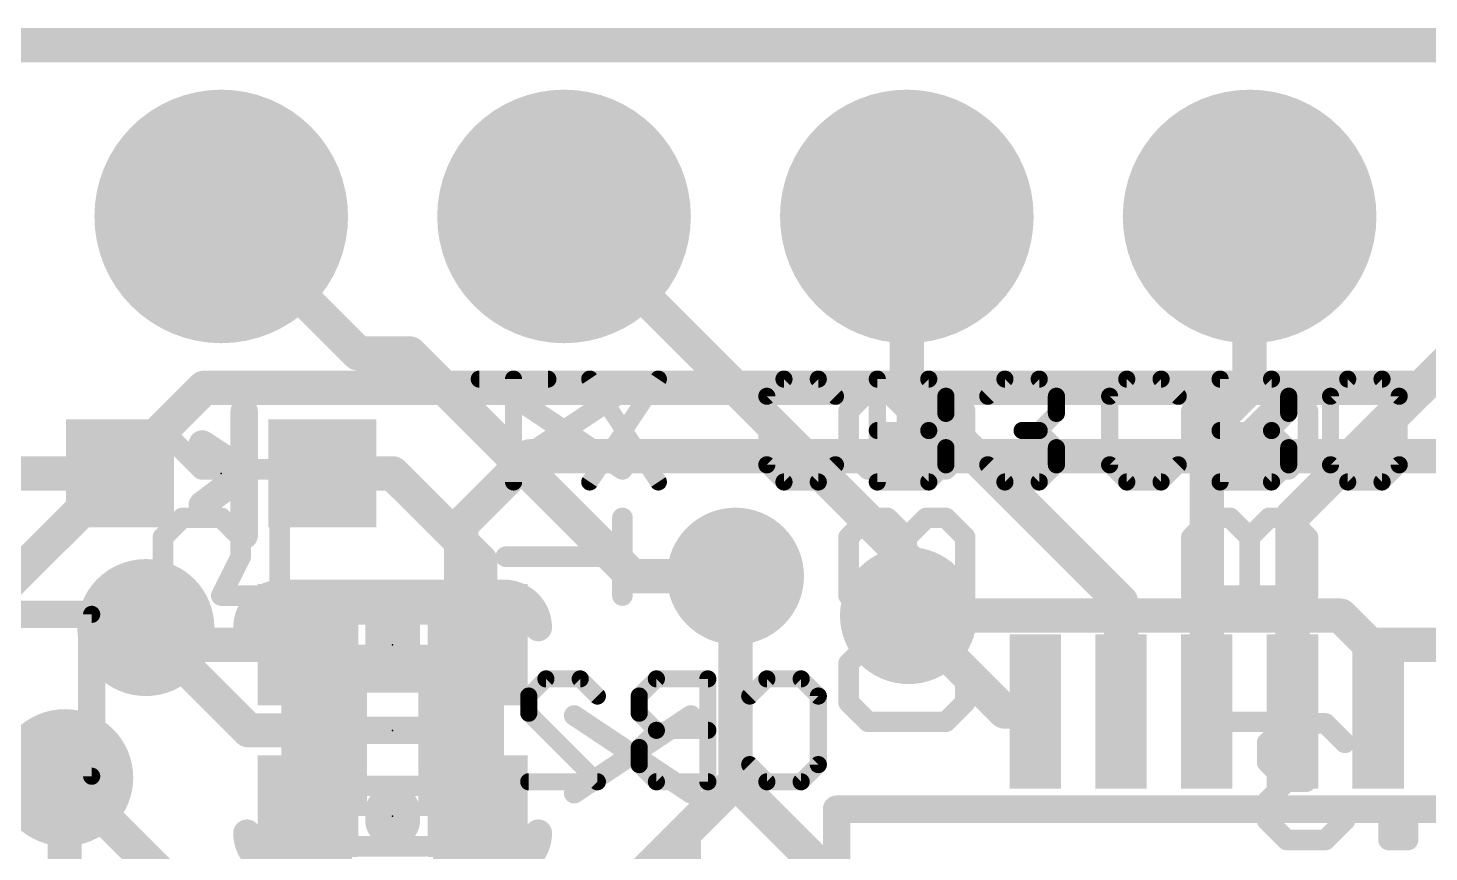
# Model space of a CAD drawing. Extents: x -1.6 to 24.3, y -3.8 to 15.4.
# Drawn here: x 3.65 to 14.03, y 9.26 to 15.37 of the extents above; entities that cross this region are included whole.
import ezdxf

# ---------------------------------------------------------------- set-up
doc = ezdxf.new("R2010")
doc.units = 0
for name, color, linetype in [('1', 12, 'CONTINUOUS'), ('16', 132, 'CONTINUOUS'), ('17', 110, 'CONTINUOUS'), ('18', 110, 'CONTINUOUS'), ('20', 53, 'CONTINUOUS'), ('21', 53, 'CONTINUOUS'), ('22', 53, 'CONTINUOUS'), ('23', 53, 'CONTINUOUS'), ('24', 53, 'CONTINUOUS'), ('51', 53, 'CONTINUOUS')]:
    doc.layers.add(name, color=color, linetype=linetype)

# ---------------------------------------------------------------- blocks, each defined once
blk = doc.blocks.new('RECT')
blk.add_solid([(-0.5, -0.5), (0.5, -0.5), (-0.5, 0.5), (0.5, 0.5)])
blk = doc.blocks.new('ROUNDP')
at = {"const_width": 0.5}
blk.add_lwpolyline([(0, -0.25, 1), (0, 0.25, 1), (0, -0.25)], format="xyb", dxfattribs=at)
blk = doc.blocks.new('ROUNDV')
at = {"const_width": 0.5}
blk.add_lwpolyline([(0, -0.25, 1), (0, 0.25, 1), (0, -0.25)], format="xyb", dxfattribs=at)

msp = doc.modelspace()

# ---------------------------------------------------------------- linework, layer by layer
at = {"layer": '1', "const_width": 0.254}
for points in [[(24.13, 15.24), (0, 15.24)], [(6.096, 12.954), (5.08, 13.97)], [(10.1727, 11.4173), (7.62, 13.97)], [(10.16, 12.7), (10.16, 13.97)], [(12.7, 12.7), (12.7, 13.97)], [(13.0175, 11.7475), (15.24, 13.97)], [(6.096, 12.954), (6.477, 12.954)], [(6.477, 12.954), (8.128, 11.303)], [(11.7475, 11.1125), (10.16, 12.7)], [(12.3825, 12.3825), (12.7, 12.7)], [(12.3825, 10.2997), (12.3825, 12.3825)], [(4.33, 12.065), (3.048, 12.065)], [(6.35, 12.065), (5.83, 12.065)], [(7, 11.415), (6.35, 12.065)], [(13.0175, 11.7475), (13.0175, 10.2997)], [(7, 10.795), (7, 11.415)], [(10.1727, 11.0109), (10.1727, 11.4173)], [(8.128, 11.303), (8.89, 11.303)], [(11.7475, 10.2997), (11.7475, 11.1125)], [(10.8839, 10.2997), (10.1727, 11.0109)], [(4.6482, 10.795), (4.5212, 10.922)], [(5.7, 10.795), (4.6482, 10.795)], [(11.1125, 10.2997), (10.8839, 10.2997)], [(3.92, 8.92), (3.92, 9.809)], [(5.7, 8.255), (5.7, 9.525)]]:
    msp.add_lwpolyline(points, dxfattribs=at)
at = {"layer": '1', "const_width": 0.127}
for points in [[(5.1249, 14.0149, 1), (5.0351, 13.9251)], [(7.6649, 14.0149, 1), (7.5751, 13.9251)], [(10.2235, 13.97, 1), (10.0965, 13.97)], [(12.7635, 13.97, 1), (12.6365, 13.97)], [(6.096, 13.0175, 1), (6.096, 12.8905)], [(6.5219, 12.9989, 1), (6.4321, 12.9091)], [(6.477, 12.8905, 1), (6.477, 13.0175)], [(6.0511, 12.9091, 1), (6.1409, 12.9989)], [(10.2049, 12.7449, 1), (10.1151, 12.6551)], [(12.7449, 12.6551, 1), (12.6551, 12.7449)], [(10.0965, 12.7, 1), (10.2235, 12.7)], [(12.6365, 12.7, 1), (12.7635, 12.7)], [(12.446, 12.3825, 1), (12.319, 12.3825)], [(12.3376, 12.4274, 1), (12.4274, 12.3376)], [(4.33, 12.0015, 1), (4.33, 12.1285)], [(5.83, 12.1285, 1), (5.83, 12.0015)], [(6.3949, 12.1099, 1), (6.3051, 12.0201)], [(6.35, 12.0015, 1), (6.35, 12.1285)], [(13.081, 11.7475, 1), (12.954, 11.7475)], [(12.9726, 11.7924, 1), (13.0624, 11.7026)], [(7.0635, 11.415, 1), (6.9365, 11.415)], [(6.9551, 11.3701, 1), (7.0449, 11.4599)], [(10.2362, 11.4173, 1), (10.1092, 11.4173)], [(10.1278, 11.3724, 1), (10.2176, 11.4622)], [(8.128, 11.3665, 1), (8.128, 11.2395)], [(8.89, 11.2395, 1), (8.89, 11.3665)], [(8.0831, 11.2581, 1), (8.1729, 11.3479)], [(11.811, 11.1125, 1), (11.684, 11.1125)], [(11.7026, 11.0676, 1), (11.7924, 11.1574)], [(10.2176, 11.0558, 1), (10.1278, 10.966)], [(4.5661, 10.9669, 1), (4.4763, 10.8771)], [(10.1092, 11.0109, 1), (10.2362, 11.0109)], [(4.6482, 10.8585, 1), (4.6482, 10.7315)], [(4.6033, 10.7501, 1), (4.6931, 10.8399)], [(5.7, 10.7315, 1), (5.7, 10.8585)], [(6.9365, 10.795, 1), (7.0635, 10.795)], [(10.8839, 10.3632, 1), (10.8839, 10.2362)], [(10.839, 10.2548, 1), (10.9288, 10.3446)], [(11.1125, 10.2362, 1), (11.1125, 10.3632)], [(11.684, 10.2997, 1), (11.811, 10.2997)], [(12.319, 10.2997, 1), (12.446, 10.2997)], [(12.954, 10.2997, 1), (13.081, 10.2997)], [(3.9835, 9.809, 1), (3.8565, 9.809)], [(5.7635, 9.525, 1), (5.6365, 9.525)]]:
    msp.add_lwpolyline(points, format="xyb", dxfattribs=at)
at = {"layer": '16'}
for points, const_width in [([(24.13, 15.24), (0, 15.24)], 0.254), ([(13.97, 12.7), (15.24, 13.97)], 0.254), ([(3.429, 11.176), (4.953, 12.7)], 0.254), ([(4.953, 12.7), (13.97, 12.7)], 0.254), ([(6.858, 11.684), (7.366, 12.192)], 0.254), ([(7.366, 12.192), (14.224, 12.192)], 0.254), ([(6.858, 10.16), (6.858, 11.684)], 0.254), ([(8.89, 9.779), (8.89, 11.303)], 0.254), ([(10.1727, 11.0109), (13.3731, 11.0109)], 0.254), ([(13.3731, 11.0109), (13.589, 10.795)], 0.254), ([(5.2832, 10.16), (4.5212, 10.922)], 0.254), ([(13.589, 10.795), (14.732, 10.795)], 0.254), ([(5.842, 10.16), (5.2832, 10.16)], 0.254), ([(6.731, 10.16), (5.969, 10.16)], 0.2032), ([(3.92, 9.809), (4.809, 8.92)], 0.254), ([(8.89, 9.779), (8.031, 8.92)], 0.254), ([(8.89, 9.779), (10.16, 8.509)], 0.254)]:
    msp.add_lwpolyline(points, dxfattribs=dict(at, const_width=const_width))
for points, const_width in [([(4.953, 12.7635, 1), (4.953, 12.6365)], 0.127), ([(4.9979, 12.6551, 1), (4.9081, 12.7449)], 0.127), ([(13.9251, 12.7449, 1), (14.0149, 12.6551)], 0.127), ([(13.97, 12.6365, 1), (13.97, 12.7635)], 0.127), ([(7.366, 12.2555, 1), (7.366, 12.1285)], 0.127), ([(7.4109, 12.1471, 1), (7.3211, 12.2369)], 0.127), ([(6.9215, 11.684, 1), (6.7945, 11.684)], 0.127), ([(6.8131, 11.7289, 1), (6.9029, 11.6391)], 0.127), ([(8.9535, 11.303, 1), (8.8265, 11.303)], 0.127), ([(10.1727, 11.0744, 1), (10.1727, 10.9474)], 0.127), ([(13.418, 11.0558, 1), (13.3282, 10.966)], 0.127), ([(13.3731, 10.9474, 1), (13.3731, 11.0744)], 0.127), ([(4.5661, 10.9669, 1), (4.4763, 10.8771)], 0.127), ([(13.589, 10.8585, 1), (13.589, 10.7315)], 0.127), ([(13.5441, 10.7501, 1), (13.6339, 10.8399)], 0.127), ([(5.2832, 10.2235, 1), (5.2832, 10.0965)], 0.127), ([(5.842, 10.0965, 1), (5.842, 10.2235)], 0.127), ([(5.2383, 10.1151, 1), (5.3281, 10.2049)], 0.127), ([(5.969, 10.2108, 1), (5.969, 10.1092)], 0.1016), ([(6.731, 10.1092, 1), (6.731, 10.2108)], 0.1016), ([(6.7945, 10.16, 1), (6.9215, 10.16)], 0.127), ([(3.9649, 9.8539, 1), (3.8751, 9.7641)], 0.127), ([(8.9349, 9.8239, 1), (8.8451, 9.7341)], 0.127), ([(8.9349, 9.7341, 1), (8.8451, 9.8239)], 0.127), ([(8.8265, 9.779, 1), (8.9535, 9.779)], 0.127)]:
    msp.add_lwpolyline(points, format="xyb", dxfattribs=dict(at, const_width=const_width))
at = {"layer": '20', "const_width": 0.2032}
msp.add_lwpolyline([(24.13, 15.24), (0, 15.24)], dxfattribs=at)
at = {"layer": '21'}
for points, const_width in [([(6.9919, 12.7642), (7.5004, 12.7642)], 0.127), ([(7.2461, 12.0015), (7.2461, 12.7642)], 0.127), ([(7.8105, 12.7642), (8.3189, 12.0015)], 0.127), ([(8.3189, 12.7642), (7.8105, 12.0015)], 0.127), ([(9.2497, 12.7642), (9.1226, 12.637)], 0.127), ([(9.504, 12.7642), (9.2497, 12.7642)], 0.127), ([(9.6311, 12.637), (9.504, 12.7642)], 0.127), ([(9.9412, 12.0015), (9.9412, 12.7642)], 0.127), ([(9.9412, 12.7642), (10.3225, 12.7642)], 0.127), ([(10.3225, 12.7642), (10.4496, 12.637)], 0.127), ([(10.7598, 12.637), (10.8869, 12.7642)], 0.127), ([(10.8869, 12.7642), (11.1411, 12.7642)], 0.127), ([(11.1411, 12.7642), (11.2682, 12.637)], 0.127), ([(11.7897, 12.7642), (11.6626, 12.637)], 0.127), ([(12.044, 12.7642), (11.7897, 12.7642)], 0.127), ([(12.1711, 12.637), (12.044, 12.7642)], 0.127), ([(12.4812, 12.0015), (12.4812, 12.7642)], 0.127), ([(12.4812, 12.7642), (12.8625, 12.7642)], 0.127), ([(12.8625, 12.7642), (12.9896, 12.637)], 0.127), ([(13.2998, 12.637), (13.4269, 12.7642)], 0.127), ([(13.4269, 12.7642), (13.6811, 12.7642)], 0.127), ([(13.6811, 12.7642), (13.8082, 12.637)], 0.127), ([(9.1226, 12.637), (9.1226, 12.1286)], 0.127), ([(10.4496, 12.637), (10.4496, 12.5099)], 0.127), ([(11.2682, 12.637), (11.2682, 12.5099)], 0.127), ([(11.6626, 12.637), (11.6626, 12.1286)], 0.127), ([(12.9896, 12.637), (12.9896, 12.5099)], 0.127), ([(13.2998, 12.1286), (13.2998, 12.637)], 0.127), ([(13.2998, 12.1286), (13.8082, 12.637)], 0.127), ([(13.8082, 12.637), (13.8082, 12.1286)], 0.127), ([(5.25, 12.525), (5.25, 12.065)], 0.2032), ([(10.4496, 12.5099), (10.3225, 12.3828)], 0.127), ([(11.2682, 12.5099), (11.1411, 12.3828)], 0.127), ([(12.9896, 12.5099), (12.8625, 12.3828)], 0.127), ([(5.2346, 12.0904), (4.94, 12.2834)], 0.2032), ([(9.9412, 12.3828), (10.3225, 12.3828)], 0.127), ([(10.3225, 12.3828), (10.4496, 12.2557)], 0.127), ([(11.1411, 12.3828), (11.014, 12.3828)], 0.127), ([(11.1411, 12.3828), (11.2682, 12.2557)], 0.127), ([(12.4812, 12.3828), (12.8625, 12.3828)], 0.127), ([(12.8625, 12.3828), (12.9896, 12.2557)], 0.127), ([(10.4496, 12.2557), (10.4496, 12.1286)], 0.127), ([(11.2682, 12.2557), (11.2682, 12.1286)], 0.127), ([(12.9896, 12.2557), (12.9896, 12.1286)], 0.127), ([(5.25, 12.065), (4.94, 11.8312)], 0.2032), ([(5.25, 11.605), (5.25, 12.065)], 0.2032), ([(9.1226, 12.1286), (9.2497, 12.0015)], 0.127), ([(9.504, 12.0015), (9.6311, 12.1286)], 0.127), ([(10.4496, 12.1286), (10.3225, 12.0015)], 0.127), ([(10.8869, 12.0015), (10.7598, 12.1286)], 0.127), ([(11.2682, 12.1286), (11.1411, 12.0015)], 0.127), ([(11.6626, 12.1286), (11.7897, 12.0015)], 0.127), ([(12.044, 12.0015), (12.1711, 12.1286)], 0.127), ([(12.9896, 12.1286), (12.8625, 12.0015)], 0.127), ([(13.4269, 12.0015), (13.2998, 12.1286)], 0.127), ([(13.8082, 12.1286), (13.6811, 12.0015)], 0.127), ([(9.2497, 12.0015), (9.504, 12.0015)], 0.127), ([(10.3225, 12.0015), (9.9412, 12.0015)], 0.127), ([(11.1411, 12.0015), (10.8869, 12.0015)], 0.127), ([(11.7897, 12.0015), (12.044, 12.0015)], 0.127), ([(12.8625, 12.0015), (12.4812, 12.0015)], 0.127), ([(13.6811, 12.0015), (13.4269, 12.0015)], 0.127), ([(2.52, 11.02), (4.12, 11.02)], 0.2032), ([(4.12, 11.02), (4.12, 9.82)], 0.2032), ([(7.6955, 9.6942), (8.5598, 10.2705)], 0.1524), ([(7.6955, 10.2705), (8.5598, 9.6942)], 0.1524), ([(4.12, 9.82), (2.72, 9.82)], 0.2032), ([(6.35, 9.5555), (6.35, 9.4945)], 0.4064), ([(18.3007, 9.5758), (9.6393, 9.5758)], 0.2032), ([(9.6393, 9.5758), (9.6393, 5.6642)], 0.2032), ([(8.5598, 8.7587), (8.5598, 9.3349)], 0.1524)]:
    msp.add_lwpolyline(points, dxfattribs=dict(at, const_width=const_width))
for points, const_width in [([(6.9919, 12.7959, 1), (6.9919, 12.7324)], 0.0635), ([(7.2779, 12.7642, 1), (7.2144, 12.7642)], 0.0635), ([(7.5004, 12.7324, 1), (7.5004, 12.7959)], 0.0635), ([(7.8369, 12.7818, 1), (7.7841, 12.7465)], 0.0635), ([(8.3454, 12.7465, 1), (8.2925, 12.7818)], 0.0635), ([(9.2497, 12.7959, 1), (9.2497, 12.7324)], 0.0635), ([(9.2722, 12.7417, 1), (9.2273, 12.7866)], 0.0635), ([(9.5264, 12.7866, 1), (9.4815, 12.7417)], 0.0635), ([(9.504, 12.7324, 1), (9.504, 12.7959)], 0.0635), ([(9.973, 12.7642, 1), (9.9095, 12.7642)], 0.0635), ([(9.9412, 12.7959, 1), (9.9412, 12.7324)], 0.0635), ([(10.345, 12.7866, 1), (10.3001, 12.7417)], 0.0635), ([(10.3225, 12.7324, 1), (10.3225, 12.7959)], 0.0635), ([(10.8869, 12.7959, 1), (10.8869, 12.7324)], 0.0635), ([(10.9093, 12.7417, 1), (10.8644, 12.7866)], 0.0635), ([(11.1636, 12.7866, 1), (11.1187, 12.7417)], 0.0635), ([(11.1411, 12.7324, 1), (11.1411, 12.7959)], 0.0635), ([(11.7897, 12.7959, 1), (11.7897, 12.7324)], 0.0635), ([(11.8122, 12.7417, 1), (11.7673, 12.7866)], 0.0635), ([(12.0664, 12.7866, 1), (12.0215, 12.7417)], 0.0635), ([(12.044, 12.7324, 1), (12.044, 12.7959)], 0.0635), ([(12.513, 12.7642, 1), (12.4495, 12.7642)], 0.0635), ([(12.4812, 12.7959, 1), (12.4812, 12.7324)], 0.0635), ([(12.885, 12.7866, 1), (12.8401, 12.7417)], 0.0635), ([(12.8625, 12.7324, 1), (12.8625, 12.7959)], 0.0635), ([(13.4269, 12.7959, 1), (13.4269, 12.7324)], 0.0635), ([(13.4493, 12.7417, 1), (13.4044, 12.7866)], 0.0635), ([(13.7036, 12.7866, 1), (13.6587, 12.7417)], 0.0635), ([(13.6811, 12.7324, 1), (13.6811, 12.7959)], 0.0635), ([(9.1544, 12.637, 1), (9.0909, 12.637)], 0.0635), ([(9.1002, 12.6595, 1), (9.1451, 12.6146)], 0.0635), ([(9.6086, 12.6146, 1), (9.6535, 12.6595)], 0.0635), ([(10.4814, 12.637, 1), (10.4179, 12.637)], 0.0635), ([(10.4272, 12.6146, 1), (10.4721, 12.6595)], 0.0635), ([(10.7373, 12.6595, 1), (10.7822, 12.6146)], 0.0635), ([(11.3, 12.637, 1), (11.2365, 12.637)], 0.0635), ([(11.2458, 12.6146, 1), (11.2907, 12.6595)], 0.0635), ([(11.6944, 12.637, 1), (11.6309, 12.637)], 0.0635), ([(11.6402, 12.6595, 1), (11.6851, 12.6146)], 0.0635), ([(12.1486, 12.6146, 1), (12.1935, 12.6595)], 0.0635), ([(13.0214, 12.637, 1), (12.9579, 12.637)], 0.0635), ([(12.9672, 12.6146, 1), (13.0121, 12.6595)], 0.0635), ([(13.3315, 12.637, 1), (13.268, 12.637)], 0.0635), ([(13.2773, 12.6595, 1), (13.3222, 12.6146)], 0.0635), ([(13.84, 12.637, 1), (13.7765, 12.637)], 0.0635), ([(13.7858, 12.6146, 1), (13.8307, 12.6595)], 0.0635), ([(13.8307, 12.6146, 1), (13.7858, 12.6595)], 0.0635), ([(5.3008, 12.525, 1), (5.1992, 12.525)], 0.1016), ([(10.4721, 12.4875, 1), (10.4272, 12.5324)], 0.0635), ([(11.2907, 12.4875, 1), (11.2458, 12.5324)], 0.0635), ([(13.0121, 12.4875, 1), (12.9672, 12.5324)], 0.0635), ([(10.4179, 12.5099, 1), (10.4814, 12.5099)], 0.0635), ([(11.2365, 12.5099, 1), (11.3, 12.5099)], 0.0635), ([(12.9579, 12.5099, 1), (13.0214, 12.5099)], 0.0635), ([(4.9678, 12.3259, 1), (4.9122, 12.2409)], 0.1016), ([(9.9412, 12.4146, 1), (9.9412, 12.3511)], 0.0635), ([(10.345, 12.4053, 1), (10.3001, 12.3604)], 0.0635), ([(10.3001, 12.4053, 1), (10.345, 12.3604)], 0.0635), ([(10.3225, 12.3511, 1), (10.3225, 12.4146)], 0.0635), ([(11.014, 12.4146, 1), (11.014, 12.3511)], 0.0635), ([(11.1636, 12.4053, 1), (11.1187, 12.3604)], 0.0635), ([(11.1187, 12.4053, 1), (11.1636, 12.3604)], 0.0635), ([(11.1411, 12.3511, 1), (11.1411, 12.4146)], 0.0635), ([(12.4812, 12.4146, 1), (12.4812, 12.3511)], 0.0635), ([(12.885, 12.4053, 1), (12.8401, 12.3604)], 0.0635), ([(12.8401, 12.4053, 1), (12.885, 12.3604)], 0.0635), ([(12.8625, 12.3511, 1), (12.8625, 12.4146)], 0.0635), ([(10.4814, 12.2557, 1), (10.4179, 12.2557)], 0.0635), ([(10.4272, 12.2333, 1), (10.4721, 12.2782)], 0.0635), ([(11.3, 12.2557, 1), (11.2365, 12.2557)], 0.0635), ([(11.2458, 12.2333, 1), (11.2907, 12.2782)], 0.0635), ([(13.0214, 12.2557, 1), (12.9579, 12.2557)], 0.0635), ([(12.9672, 12.2333, 1), (13.0121, 12.2782)], 0.0635), ([(5.3008, 12.065, 1), (5.1992, 12.065)], 0.1016), ([(5.2068, 12.0479, 1), (5.2624, 12.1329)], 0.1016), ([(5.2806, 12.0244, 1), (5.2194, 12.1056)], 0.1016), ([(9.0909, 12.1286, 1), (9.1544, 12.1286)], 0.0635), ([(9.1451, 12.1511, 1), (9.1002, 12.1062)], 0.0635), ([(9.6535, 12.1062, 1), (9.6086, 12.1511)], 0.0635), ([(10.4179, 12.1286, 1), (10.4814, 12.1286)], 0.0635), ([(10.4721, 12.1062, 1), (10.4272, 12.1511)], 0.0635), ([(10.7822, 12.1511, 1), (10.7373, 12.1062)], 0.0635), ([(11.2365, 12.1286, 1), (11.3, 12.1286)], 0.0635), ([(11.2907, 12.1062, 1), (11.2458, 12.1511)], 0.0635), ([(11.6309, 12.1286, 1), (11.6944, 12.1286)], 0.0635), ([(11.6851, 12.1511, 1), (11.6402, 12.1062)], 0.0635), ([(12.1935, 12.1062, 1), (12.1486, 12.1511)], 0.0635), ([(12.9579, 12.1286, 1), (13.0214, 12.1286)], 0.0635), ([(13.0121, 12.1062, 1), (12.9672, 12.1511)], 0.0635), ([(13.3222, 12.1511, 1), (13.2773, 12.1062)], 0.0635), ([(13.2773, 12.1511, 1), (13.3222, 12.1062)], 0.0635), ([(13.268, 12.1286, 1), (13.3315, 12.1286)], 0.0635), ([(13.7765, 12.1286, 1), (13.84, 12.1286)], 0.0635), ([(13.8307, 12.1062, 1), (13.7858, 12.1511)], 0.0635), ([(5.1992, 12.065, 1), (5.3008, 12.065)], 0.1016), ([(7.7841, 12.0191, 1), (7.8369, 11.9839)], 0.0635), ([(8.2925, 11.9839, 1), (8.3454, 12.0191)], 0.0635), ([(9.2497, 12.0333, 1), (9.2497, 11.9697)], 0.0635), ([(9.2273, 11.979, 1), (9.2722, 12.024)], 0.0635), ([(9.4815, 12.024, 1), (9.5264, 11.979)], 0.0635), ([(9.504, 11.9697, 1), (9.504, 12.0333)], 0.0635), ([(9.9412, 12.0333, 1), (9.9412, 11.9697)], 0.0635), ([(10.3001, 12.024, 1), (10.345, 11.979)], 0.0635), ([(10.3225, 11.9697, 1), (10.3225, 12.0333)], 0.0635), ([(10.8869, 12.0333, 1), (10.8869, 11.9697)], 0.0635), ([(10.8644, 11.979, 1), (10.9093, 12.024)], 0.0635), ([(11.1187, 12.024, 1), (11.1636, 11.979)], 0.0635), ([(11.1411, 11.9697, 1), (11.1411, 12.0333)], 0.0635), ([(11.7897, 12.0333, 1), (11.7897, 11.9697)], 0.0635), ([(11.7673, 11.979, 1), (11.8122, 12.024)], 0.0635), ([(12.0215, 12.024, 1), (12.0664, 11.979)], 0.0635), ([(12.044, 11.9697, 1), (12.044, 12.0333)], 0.0635), ([(12.4812, 12.0333, 1), (12.4812, 11.9697)], 0.0635), ([(12.8401, 12.024, 1), (12.885, 11.979)], 0.0635), ([(12.8625, 11.9697, 1), (12.8625, 12.0333)], 0.0635), ([(13.4269, 12.0333, 1), (13.4269, 11.9697)], 0.0635), ([(13.4044, 11.979, 1), (13.4493, 12.024)], 0.0635), ([(13.6587, 12.024, 1), (13.7036, 11.979)], 0.0635), ([(13.6811, 11.9697, 1), (13.6811, 12.0333)], 0.0635), ([(7.2144, 12.0015, 1), (7.2779, 12.0015)], 0.0635), ([(9.9095, 12.0015, 1), (9.973, 12.0015)], 0.0635), ([(12.4495, 12.0015, 1), (12.513, 12.0015)], 0.0635), ([(4.9094, 11.8718, 1), (4.9706, 11.7906)], 0.1016), ([(5.1992, 11.605, 1), (5.3008, 11.605)], 0.1016), ([(4.1708, 11.02, 1), (4.0692, 11.02)], 0.1016), ([(4.12, 10.9692, 1), (4.12, 11.0708)], 0.1016), ([(7.7166, 10.3022, 1), (7.6743, 10.2388)], 0.0762), ([(8.5809, 10.2388, 1), (8.5387, 10.3022)], 0.0762), ([(4.0692, 9.82, 1), (4.1708, 9.82)], 0.1016), ([(4.12, 9.7692, 1), (4.12, 9.8708)], 0.1016), ([(6.4516, 9.5555, 1), (6.2484, 9.5555)], 0.2032), ([(7.6743, 9.7259, 1), (7.7166, 9.6625)], 0.0762), ([(8.5387, 9.6625, 1), (8.5809, 9.7259)], 0.0762), ([(9.6393, 9.6266, 1), (9.6393, 9.525)], 0.1016), ([(9.6901, 9.5758, 1), (9.5885, 9.5758)], 0.1016), ([(6.2484, 9.4945, 1), (6.4516, 9.4945)], 0.2032), ([(8.5979, 9.3349, 1), (8.5217, 9.3349)], 0.0762)]:
    msp.add_lwpolyline(points, format="xyb", dxfattribs=dict(at, const_width=const_width))
at = {"layer": '22'}
for points, const_width in [([(4.6482, 12.3828), (4.9363, 12.6709)], 0.1524), ([(4.9363, 12.6709), (5.5125, 12.6709)], 0.1524), ([(8.0525, 12.0947), (7.1882, 12.6709)], 0.1524), ([(8.0525, 12.6709), (7.1882, 12.0947)], 0.1524), ([(9.8723, 12.6709), (9.7282, 12.5269)], 0.1524), ([(10.0163, 12.6709), (9.8723, 12.6709)], 0.1524), ([(10.1604, 12.5269), (10.0163, 12.6709)], 0.1524), ([(10.3044, 12.6709), (10.1604, 12.5269)], 0.1524), ([(10.4485, 12.6709), (10.3044, 12.6709)], 0.1524), ([(10.5925, 12.5269), (10.4485, 12.6709)], 0.1524), ([(12.4123, 12.6709), (12.2682, 12.5269)], 0.1524), ([(12.9885, 12.6709), (12.4123, 12.6709)], 0.1524), ([(12.4123, 12.0947), (12.9885, 12.6709)], 0.1524), ([(13.1325, 12.5269), (12.9885, 12.6709)], 0.1524), ([(9.7282, 12.5269), (9.7282, 12.2387)], 0.1524), ([(10.1604, 12.5269), (10.1604, 12.3828)], 0.1524), ([(10.5925, 12.2387), (10.5925, 12.5269)], 0.1524), ([(12.2682, 12.5269), (12.2682, 12.2387)], 0.1524), ([(13.1325, 12.2387), (13.1325, 12.5269)], 0.1524), ([(4.9363, 12.0947), (4.6482, 12.3828)], 0.1524), ([(9.7282, 12.2387), (9.8723, 12.0947)], 0.1524), ([(10.4485, 12.0947), (10.5925, 12.2387)], 0.1524), ([(12.2682, 12.2387), (12.4123, 12.0947)], 0.1524), ([(12.9885, 12.0947), (13.1325, 12.2387)], 0.1524), ([(5.5125, 12.0947), (4.9363, 12.0947)], 0.1524), ([(12.4123, 12.0947), (12.9885, 12.0947)], 0.1524), ([(4.7923, 11.7354), (4.6482, 11.5913)], 0.1524), ([(5.0804, 11.7354), (4.7923, 11.7354)], 0.1524), ([(5.2244, 11.5913), (5.0804, 11.7354)], 0.1524), ([(5.5125, 11.7354), (5.5125, 11.1592)], 0.1524), ([(8.0525, 11.1592), (8.0525, 11.7354)], 0.1524), ([(9.8723, 11.7354), (9.7282, 11.5913)], 0.1524), ([(10.0163, 11.7354), (9.8723, 11.7354)], 0.1524), ([(10.1604, 11.5913), (10.0163, 11.7354)], 0.1524), ([(10.3044, 11.7354), (10.1604, 11.5913)], 0.1524), ([(10.4485, 11.7354), (10.3044, 11.7354)], 0.1524), ([(10.5925, 11.5913), (10.4485, 11.7354)], 0.1524), ([(12.4123, 11.7354), (12.2682, 11.5913)], 0.1524), ([(12.5563, 11.7354), (12.4123, 11.7354)], 0.1524), ([(12.7004, 11.5913), (12.5563, 11.7354)], 0.1524), ([(12.8444, 11.7354), (12.7004, 11.5913)], 0.1524), ([(12.9885, 11.7354), (12.8444, 11.7354)], 0.1524), ([(13.1325, 11.5913), (12.9885, 11.7354)], 0.1524), ([(4.6482, 11.5913), (4.6482, 11.3032)], 0.1524), ([(5.2244, 11.4473), (5.2244, 11.5913)], 0.1524), ([(9.7282, 11.5913), (9.7282, 11.1592)], 0.1524), ([(10.1604, 11.1592), (10.1604, 11.5913)], 0.1524), ([(10.5925, 11.1592), (10.5925, 11.5913)], 0.1524), ([(12.2682, 11.5913), (12.2682, 11.1592)], 0.1524), ([(12.7004, 11.1592), (12.7004, 11.5913)], 0.1524), ([(13.1325, 11.1592), (13.1325, 11.5913)], 0.1524), ([(5.0804, 11.1592), (5.2244, 11.4473)], 0.1524), ([(7.1882, 11.4473), (8.0525, 11.4473)], 0.1524), ([(4.6482, 11.3032), (4.7923, 11.1592)], 0.1524), ([(5.5125, 11.1592), (5.0804, 11.1592)], 0.1524), ([(7.1755, 11.176), (5.5245, 11.176)], 0.2032), ([(9.7282, 11.1592), (10.5925, 11.1592)], 0.1524), ([(12.2682, 11.1592), (13.1325, 11.1592)], 0.1524), ([(9.7282, 10.6558), (9.8723, 10.7999)], 0.1524), ([(10.4485, 10.7999), (10.5925, 10.6558)], 0.1524), ([(12.2682, 10.6558), (12.4123, 10.7999)], 0.1524), ([(12.9885, 10.7999), (13.1325, 10.6558)], 0.1524), ([(9.7282, 10.3677), (9.7282, 10.6558)], 0.1524), ([(10.5925, 10.6558), (10.5925, 10.3677)], 0.1524), ([(12.2682, 10.3677), (12.2682, 10.6558)], 0.1524), ([(13.1325, 10.6558), (13.1325, 10.3677)], 0.1524), ([(7.3586, 10.4145), (7.4858, 10.5417)], 0.127), ([(7.4858, 10.5417), (7.74, 10.5417)], 0.127), ([(7.74, 10.5417), (7.8671, 10.4145)], 0.127), ([(8.3043, 10.5417), (8.1772, 10.4145)], 0.127), ([(8.6857, 10.5417), (8.3043, 10.5417)], 0.127), ([(8.6857, 9.779), (8.6857, 10.5417)], 0.127), ([(8.9958, 10.4145), (9.1229, 10.5417)], 0.127), ([(9.1229, 10.5417), (9.3771, 10.5417)], 0.127), ([(9.3771, 10.5417), (9.5042, 10.4145)], 0.127), ([(7.3586, 10.2874), (7.3586, 10.4145)], 0.127), ([(8.1772, 10.4145), (8.1772, 10.2874)], 0.127), ([(9.5042, 10.4145), (9.5042, 9.9061)], 0.127), ([(9.8723, 10.2236), (9.7282, 10.3677)], 0.1524), ([(10.5925, 10.3677), (10.4485, 10.2236)], 0.1524), ([(12.4123, 10.2236), (12.2682, 10.3677)], 0.1524), ([(13.1325, 10.3677), (12.9885, 10.2236)], 0.1524), ([(7.8671, 9.779), (7.3586, 10.2874)], 0.127), ([(8.1772, 10.2874), (8.3043, 10.1603)], 0.127), ([(10.4485, 10.2236), (9.8723, 10.2236)], 0.1524), ([(12.9885, 10.2236), (12.4123, 10.2236)], 0.1524), ([(12.9738, 10.2115), (12.8297, 10.0675)], 0.1524), ([(13.2619, 10.2115), (12.9738, 10.2115)], 0.1524), ([(13.4059, 10.0675), (13.2619, 10.2115)], 0.1524), ([(8.3043, 10.1603), (8.1772, 10.0332)], 0.127), ([(8.6857, 10.1603), (8.3043, 10.1603)], 0.127), ([(8.1772, 10.0332), (8.1772, 9.9061)], 0.127), ([(12.8297, 10.0675), (12.8297, 9.9234)], 0.1524), ([(8.1772, 9.9061), (8.3043, 9.779)], 0.127), ([(9.1229, 9.779), (8.9958, 9.9061)], 0.127), ([(9.5042, 9.9061), (9.3771, 9.779)], 0.127), ([(12.8297, 9.9234), (12.9738, 9.7794)], 0.1524), ([(7.3586, 9.779), (7.8671, 9.779)], 0.127), ([(8.3043, 9.779), (8.6857, 9.779)], 0.127), ([(9.3771, 9.779), (9.1229, 9.779)], 0.127), ([(12.9738, 9.7794), (12.8297, 9.6353)], 0.1524), ([(12.9738, 9.7794), (13.1178, 9.7794)], 0.1524), ([(12.8297, 9.6353), (12.8297, 9.4913)], 0.1524), ([(12.8297, 9.4913), (12.9738, 9.3472)], 0.1524), ([(13.2619, 9.3472), (13.4059, 9.4913)], 0.1524), ([(13.8737, 9.4913), (13.7296, 9.4913)], 0.1524), ([(13.7296, 9.4913), (13.7296, 9.3472)], 0.1524), ([(13.8737, 9.3472), (13.8737, 9.4913)], 0.1524), ([(12.9738, 9.3472), (13.2619, 9.3472)], 0.1524), ([(13.7296, 9.3472), (13.8737, 9.3472)], 0.1524)]:
    msp.add_lwpolyline(points, dxfattribs=dict(at, const_width=const_width))
for points, const_width in [([(4.9363, 12.709, 1), (4.9363, 12.6328)], 0.0762), ([(4.9633, 12.644, 1), (4.9094, 12.6978)], 0.0762), ([(5.5125, 12.6328, 1), (5.5125, 12.709)], 0.0762), ([(7.2093, 12.7026, 1), (7.1671, 12.6392)], 0.0762), ([(8.0737, 12.6392, 1), (8.0314, 12.7026)], 0.0762), ([(9.8723, 12.709, 1), (9.8723, 12.6328)], 0.0762), ([(9.8992, 12.644, 1), (9.8453, 12.6978)], 0.0762), ([(10.0433, 12.6978, 1), (9.9894, 12.644)], 0.0762), ([(10.0163, 12.6328, 1), (10.0163, 12.709)], 0.0762), ([(10.3044, 12.709, 1), (10.3044, 12.6328)], 0.0762), ([(10.3314, 12.644, 1), (10.2775, 12.6978)], 0.0762), ([(10.4754, 12.6978, 1), (10.4215, 12.644)], 0.0762), ([(10.4485, 12.6328, 1), (10.4485, 12.709)], 0.0762), ([(12.4123, 12.709, 1), (12.4123, 12.6328)], 0.0762), ([(12.4392, 12.644, 1), (12.3853, 12.6978)], 0.0762), ([(13.0154, 12.6978, 1), (12.9615, 12.644)], 0.0762), ([(13.0154, 12.644, 1), (12.9615, 12.6978)], 0.0762), ([(12.9885, 12.6328, 1), (12.9885, 12.709)], 0.0762), ([(9.7663, 12.5269, 1), (9.6901, 12.5269)], 0.0762), ([(9.7013, 12.5538, 1), (9.7551, 12.4999)], 0.0762), ([(10.1334, 12.5538, 1), (10.1873, 12.4999)], 0.0762), ([(10.1985, 12.5269, 1), (10.1223, 12.5269)], 0.0762), ([(10.1334, 12.4999, 1), (10.1873, 12.5538)], 0.0762), ([(10.6306, 12.5269, 1), (10.5544, 12.5269)], 0.0762), ([(10.5656, 12.4999, 1), (10.6195, 12.5538)], 0.0762), ([(12.3063, 12.5269, 1), (12.2301, 12.5269)], 0.0762), ([(12.2413, 12.5538, 1), (12.2951, 12.4999)], 0.0762), ([(13.1706, 12.5269, 1), (13.0944, 12.5269)], 0.0762), ([(13.1056, 12.4999, 1), (13.1595, 12.5538)], 0.0762), ([(4.6751, 12.4097, 1), (4.6213, 12.3559)], 0.0762), ([(4.6213, 12.4097, 1), (4.6751, 12.3559)], 0.0762), ([(10.1223, 12.3828, 1), (10.1985, 12.3828)], 0.0762), ([(9.7551, 12.2657, 1), (9.7013, 12.2118)], 0.0762), ([(9.6901, 12.2387, 1), (9.7663, 12.2387)], 0.0762), ([(10.5544, 12.2387, 1), (10.6306, 12.2387)], 0.0762), ([(10.6195, 12.2118, 1), (10.5656, 12.2657)], 0.0762), ([(12.2951, 12.2657, 1), (12.2413, 12.2118)], 0.0762), ([(12.2301, 12.2387, 1), (12.3063, 12.2387)], 0.0762), ([(13.0944, 12.2387, 1), (13.1706, 12.2387)], 0.0762), ([(13.1595, 12.2118, 1), (13.1056, 12.2657)], 0.0762), ([(4.9363, 12.1328, 1), (4.9363, 12.0566)], 0.0762), ([(4.9094, 12.0677, 1), (4.9633, 12.1216)], 0.0762), ([(5.5125, 12.0566, 1), (5.5125, 12.1328)], 0.0762), ([(7.1671, 12.1264, 1), (7.2093, 12.063)], 0.0762), ([(8.0314, 12.063, 1), (8.0737, 12.1264)], 0.0762), ([(9.8453, 12.0677, 1), (9.8992, 12.1216)], 0.0762), ([(10.4215, 12.1216, 1), (10.4754, 12.0677)], 0.0762), ([(12.3853, 12.1216, 1), (12.4392, 12.0677)], 0.0762), ([(12.4123, 12.1328, 1), (12.4123, 12.0566)], 0.0762), ([(12.3853, 12.0677, 1), (12.4392, 12.1216)], 0.0762), ([(12.9615, 12.1216, 1), (13.0154, 12.0677)], 0.0762), ([(12.9885, 12.0566, 1), (12.9885, 12.1328)], 0.0762), ([(4.7923, 11.7735, 1), (4.7923, 11.6973)], 0.0762), ([(4.8192, 11.7084, 1), (4.7653, 11.7623)], 0.0762), ([(5.1073, 11.7623, 1), (5.0534, 11.7084)], 0.0762), ([(5.0804, 11.6973, 1), (5.0804, 11.7735)], 0.0762), ([(5.5506, 11.7354, 1), (5.4744, 11.7354)], 0.0762), ([(8.0906, 11.7354, 1), (8.0144, 11.7354)], 0.0762), ([(9.8723, 11.7735, 1), (9.8723, 11.6973)], 0.0762), ([(9.8992, 11.7084, 1), (9.8453, 11.7623)], 0.0762), ([(10.0433, 11.7623, 1), (9.9894, 11.7084)], 0.0762), ([(10.0163, 11.6973, 1), (10.0163, 11.7735)], 0.0762), ([(10.3044, 11.7735, 1), (10.3044, 11.6973)], 0.0762), ([(10.3314, 11.7084, 1), (10.2775, 11.7623)], 0.0762), ([(10.4754, 11.7623, 1), (10.4215, 11.7084)], 0.0762), ([(10.4485, 11.6973, 1), (10.4485, 11.7735)], 0.0762), ([(12.4123, 11.7735, 1), (12.4123, 11.6973)], 0.0762), ([(12.4392, 11.7084, 1), (12.3853, 11.7623)], 0.0762), ([(12.5833, 11.7623, 1), (12.5294, 11.7084)], 0.0762), ([(12.5563, 11.6973, 1), (12.5563, 11.7735)], 0.0762), ([(12.8444, 11.7735, 1), (12.8444, 11.6973)], 0.0762), ([(12.8714, 11.7084, 1), (12.8175, 11.7623)], 0.0762), ([(13.0154, 11.7623, 1), (12.9615, 11.7084)], 0.0762), ([(12.9885, 11.6973, 1), (12.9885, 11.7735)], 0.0762), ([(4.6863, 11.5913, 1), (4.6101, 11.5913)], 0.0762), ([(4.6213, 11.6183, 1), (4.6751, 11.5644)], 0.0762), ([(5.2625, 11.5913, 1), (5.1863, 11.5913)], 0.0762), ([(5.1975, 11.5644, 1), (5.2514, 11.6183)], 0.0762), ([(9.7663, 11.5913, 1), (9.6901, 11.5913)], 0.0762), ([(9.7013, 11.6183, 1), (9.7551, 11.5644)], 0.0762), ([(10.1334, 11.6183, 1), (10.1873, 11.5644)], 0.0762), ([(10.1985, 11.5913, 1), (10.1223, 11.5913)], 0.0762), ([(10.1334, 11.5644, 1), (10.1873, 11.6183)], 0.0762), ([(10.6306, 11.5913, 1), (10.5544, 11.5913)], 0.0762), ([(10.5656, 11.5644, 1), (10.6195, 11.6183)], 0.0762), ([(12.3063, 11.5913, 1), (12.2301, 11.5913)], 0.0762), ([(12.2413, 11.6183, 1), (12.2951, 11.5644)], 0.0762), ([(12.6734, 11.6183, 1), (12.7273, 11.5644)], 0.0762), ([(12.7385, 11.5913, 1), (12.6623, 11.5913)], 0.0762), ([(12.6734, 11.5644, 1), (12.7273, 11.6183)], 0.0762), ([(13.1706, 11.5913, 1), (13.0944, 11.5913)], 0.0762), ([(13.1056, 11.5644, 1), (13.1595, 11.6183)], 0.0762), ([(5.2585, 11.4302, 1), (5.1903, 11.4643)], 0.0762), ([(7.1882, 11.4854, 1), (7.1882, 11.4092)], 0.0762), ([(8.0525, 11.4092, 1), (8.0525, 11.4854)], 0.0762), ([(5.1863, 11.4473, 1), (5.2625, 11.4473)], 0.0762), ([(4.6751, 11.3302, 1), (4.6213, 11.2763)], 0.0762), ([(4.6101, 11.3032, 1), (4.6863, 11.3032)], 0.0762), ([(4.7653, 11.1322, 1), (4.8192, 11.1861)], 0.0762), ([(5.0804, 11.1973, 1), (5.0804, 11.1211)], 0.0762), ([(5.0463, 11.1762, 1), (5.1144, 11.1421)], 0.0762), ([(5.5245, 11.176, 0.4142), (5.2705, 10.922)], 0.2032), ([(5.5245, 11.2268, 1), (5.5245, 11.1252)], 0.1016), ([(5.5245, 11.1252, 1), (5.5245, 11.2268)], 0.1016), ([(5.5125, 11.1211, 1), (5.5125, 11.1973)], 0.0762), ([(7.4295, 10.922, 0.4142), (7.1755, 11.176)], 0.2032), ([(7.1755, 11.2268, 1), (7.1755, 11.1252)], 0.1016), ([(7.1755, 11.1252, 1), (7.1755, 11.2268)], 0.1016), ([(9.7282, 11.1973, 1), (9.7282, 11.1211)], 0.0762), ([(10.5925, 11.1211, 1), (10.5925, 11.1973)], 0.0762), ([(12.2682, 11.1973, 1), (12.2682, 11.1211)], 0.0762), ([(13.1325, 11.1211, 1), (13.1325, 11.1973)], 0.0762), ([(5.4744, 11.1592, 1), (5.5506, 11.1592)], 0.0762), ([(8.0144, 11.1592, 1), (8.0906, 11.1592)], 0.0762), ([(9.6901, 11.1592, 1), (9.7663, 11.1592)], 0.0762), ([(10.1223, 11.1592, 1), (10.1985, 11.1592)], 0.0762), ([(10.5544, 11.1592, 1), (10.6306, 11.1592)], 0.0762), ([(12.2301, 11.1592, 1), (12.3063, 11.1592)], 0.0762), ([(12.6623, 11.1592, 1), (12.7385, 11.1592)], 0.0762), ([(13.0944, 11.1592, 1), (13.1706, 11.1592)], 0.0762), ([(5.2197, 10.922, 1), (5.3213, 10.922)], 0.1016), ([(7.3787, 10.922, 1), (7.4803, 10.922)], 0.1016), ([(9.8992, 10.7729, 1), (9.8453, 10.8268)], 0.0762), ([(10.4754, 10.8268, 1), (10.4215, 10.7729)], 0.0762), ([(12.4392, 10.7729, 1), (12.3853, 10.8268)], 0.0762), ([(13.0154, 10.8268, 1), (12.9615, 10.7729)], 0.0762), ([(9.7663, 10.6558, 1), (9.6901, 10.6558)], 0.0762), ([(9.7013, 10.6828, 1), (9.7551, 10.6289)], 0.0762), ([(10.6306, 10.6558, 1), (10.5544, 10.6558)], 0.0762), ([(10.5656, 10.6289, 1), (10.6195, 10.6828)], 0.0762), ([(12.3063, 10.6558, 1), (12.2301, 10.6558)], 0.0762), ([(12.2413, 10.6828, 1), (12.2951, 10.6289)], 0.0762), ([(13.1706, 10.6558, 1), (13.0944, 10.6558)], 0.0762), ([(13.1056, 10.6289, 1), (13.1595, 10.6828)], 0.0762), ([(7.4858, 10.5734, 1), (7.4858, 10.5099)], 0.0635), ([(7.5082, 10.5192, 1), (7.4633, 10.5641)], 0.0635), ([(7.7624, 10.5641, 1), (7.7175, 10.5192)], 0.0635), ([(7.74, 10.5099, 1), (7.74, 10.5734)], 0.0635), ([(8.3043, 10.5734, 1), (8.3043, 10.5099)], 0.0635), ([(8.3268, 10.5192, 1), (8.2819, 10.5641)], 0.0635), ([(8.7174, 10.5417, 1), (8.6539, 10.5417)], 0.0635), ([(8.6857, 10.5099, 1), (8.6857, 10.5734)], 0.0635), ([(9.1229, 10.5734, 1), (9.1229, 10.5099)], 0.0635), ([(9.1454, 10.5192, 1), (9.1005, 10.5641)], 0.0635), ([(9.3996, 10.5641, 1), (9.3547, 10.5192)], 0.0635), ([(9.3771, 10.5099, 1), (9.3771, 10.5734)], 0.0635), ([(7.3904, 10.4145, 1), (7.3269, 10.4145)], 0.0635), ([(7.3362, 10.437, 1), (7.3811, 10.3921)], 0.0635), ([(7.8446, 10.3921, 1), (7.8895, 10.437)], 0.0635), ([(8.209, 10.4145, 1), (8.1455, 10.4145)], 0.0635), ([(8.1548, 10.437, 1), (8.1997, 10.3921)], 0.0635), ([(8.9734, 10.437, 1), (9.0183, 10.3921)], 0.0635), ([(9.536, 10.4145, 1), (9.4725, 10.4145)], 0.0635), ([(9.4818, 10.3921, 1), (9.5267, 10.437)], 0.0635), ([(9.6901, 10.3677, 1), (9.7663, 10.3677)], 0.0762), ([(9.7551, 10.3946, 1), (9.7013, 10.3408)], 0.0762), ([(10.5544, 10.3677, 1), (10.6306, 10.3677)], 0.0762), ([(10.6195, 10.3408, 1), (10.5656, 10.3946)], 0.0762), ([(12.2301, 10.3677, 1), (12.3063, 10.3677)], 0.0762), ([(12.2951, 10.3946, 1), (12.2413, 10.3408)], 0.0762), ([(13.0944, 10.3677, 1), (13.1706, 10.3677)], 0.0762), ([(13.1595, 10.3408, 1), (13.1056, 10.3946)], 0.0762), ([(7.3811, 10.3099, 1), (7.3362, 10.265)], 0.0635), ([(7.3269, 10.2874, 1), (7.3904, 10.2874)], 0.0635), ([(8.1997, 10.3099, 1), (8.1548, 10.265)], 0.0635), ([(8.1455, 10.2874, 1), (8.209, 10.2874)], 0.0635), ([(9.8723, 10.2617, 1), (9.8723, 10.1855)], 0.0762), ([(9.8453, 10.1967, 1), (9.8992, 10.2506)], 0.0762), ([(10.4215, 10.2506, 1), (10.4754, 10.1967)], 0.0762), ([(10.4485, 10.1855, 1), (10.4485, 10.2617)], 0.0762), ([(12.4123, 10.2617, 1), (12.4123, 10.1855)], 0.0762), ([(12.3853, 10.1967, 1), (12.4392, 10.2506)], 0.0762), ([(12.9738, 10.2496, 1), (12.9738, 10.1734)], 0.0762), ([(13.0007, 10.1846, 1), (12.9468, 10.2385)], 0.0762), ([(12.9615, 10.2506, 1), (13.0154, 10.1967)], 0.0762), ([(12.9885, 10.1855, 1), (12.9885, 10.2617)], 0.0762), ([(13.2888, 10.2385, 1), (13.2349, 10.1846)], 0.0762), ([(13.2619, 10.1734, 1), (13.2619, 10.2496)], 0.0762), ([(8.3043, 10.1921, 1), (8.3043, 10.1286)], 0.0635), ([(8.3268, 10.1379, 1), (8.2819, 10.1828)], 0.0635), ([(8.2819, 10.1379, 1), (8.3268, 10.1828)], 0.0635), ([(8.6857, 10.1286, 1), (8.6857, 10.1921)], 0.0635), ([(8.209, 10.0332, 1), (8.1455, 10.0332)], 0.0635), ([(8.1548, 10.0557, 1), (8.1997, 10.0108)], 0.0635), ([(12.8678, 10.0675, 1), (12.7916, 10.0675)], 0.0762), ([(12.8028, 10.0944, 1), (12.8566, 10.0405)], 0.0762), ([(13.379, 10.0405, 1), (13.4329, 10.0944)], 0.0762), ([(8.1997, 9.9286, 1), (8.1548, 9.8837)], 0.0635), ([(9.0183, 9.9286, 1), (8.9734, 9.8837)], 0.0635), ([(9.5267, 9.8837, 1), (9.4818, 9.9286)], 0.0635), ([(12.8566, 9.9504, 1), (12.8028, 9.8965)], 0.0762), ([(8.1455, 9.9061, 1), (8.209, 9.9061)], 0.0635), ([(9.4725, 9.9061, 1), (9.536, 9.9061)], 0.0635), ([(12.7916, 9.9234, 1), (12.8678, 9.9234)], 0.0762), ([(7.3586, 9.8108, 1), (7.3586, 9.7472)], 0.0635), ([(7.8446, 9.7565, 1), (7.8895, 9.8015)], 0.0635), ([(7.8671, 9.7472, 1), (7.8671, 9.8108)], 0.0635), ([(8.3043, 9.8108, 1), (8.3043, 9.7472)], 0.0635), ([(8.2819, 9.7565, 1), (8.3268, 9.8015)], 0.0635), ([(8.6539, 9.779, 1), (8.7174, 9.779)], 0.0635), ([(8.6857, 9.7472, 1), (8.6857, 9.8108)], 0.0635), ([(9.1229, 9.8108, 1), (9.1229, 9.7472)], 0.0635), ([(9.1005, 9.7565, 1), (9.1454, 9.8015)], 0.0635), ([(9.3547, 9.8015, 1), (9.3996, 9.7565)], 0.0635), ([(9.3771, 9.7472, 1), (9.3771, 9.8108)], 0.0635), ([(12.9738, 9.8175, 1), (12.9738, 9.7413)], 0.0762), ([(13.0007, 9.7524, 1), (12.9468, 9.8063)], 0.0762), ([(12.9468, 9.7524, 1), (13.0007, 9.8063)], 0.0762), ([(13.1178, 9.7413, 1), (13.1178, 9.8175)], 0.0762), ([(12.8678, 9.6353, 1), (12.7916, 9.6353)], 0.0762), ([(12.8028, 9.6623, 1), (12.8566, 9.6084)], 0.0762), ([(12.8566, 9.5182, 1), (12.8028, 9.4643)], 0.0762), ([(13.4329, 9.4643, 1), (13.379, 9.5182)], 0.0762), ([(13.7296, 9.5294, 1), (13.7296, 9.4532)], 0.0762), ([(13.7677, 9.4913, 1), (13.6915, 9.4913)], 0.0762), ([(13.9118, 9.4913, 1), (13.8356, 9.4913)], 0.0762), ([(13.8737, 9.4532, 1), (13.8737, 9.5294)], 0.0762), ([(5.2705, 9.398, 0.4142), (5.5245, 9.144)], 0.2032), ([(5.3213, 9.398, 1), (5.2197, 9.398)], 0.1016), ([(7.1755, 9.144, 0.4142), (7.4295, 9.398)], 0.2032), ([(7.4803, 9.398, 1), (7.3787, 9.398)], 0.1016), ([(12.7916, 9.4913, 1), (12.8678, 9.4913)], 0.0762), ([(12.9738, 9.3853, 1), (12.9738, 9.3091)], 0.0762), ([(12.9468, 9.3203, 1), (13.0007, 9.3741)], 0.0762), ([(13.2349, 9.3741, 1), (13.2888, 9.3203)], 0.0762), ([(13.2619, 9.3091, 1), (13.2619, 9.3853)], 0.0762), ([(13.7296, 9.3853, 1), (13.7296, 9.3091)], 0.0762), ([(13.6915, 9.3472, 1), (13.7677, 9.3472)], 0.0762), ([(13.8356, 9.3472, 1), (13.9118, 9.3472)], 0.0762), ([(13.8737, 9.3091, 1), (13.8737, 9.3853)], 0.0762)]:
    msp.add_lwpolyline(points, format="xyb", dxfattribs=dict(at, const_width=const_width))
at = {"layer": '23'}
for p in [(5.08, 12.065), (6.35, 10.795), (6.35, 9.525)]:
    msp.add_point(p, dxfattribs=at)
at = {"layer": '24'}
msp.add_point((6.35, 10.16), dxfattribs=at)
at = {"layer": '51'}
for points, const_width in [([(-0.18, 11.02), (4.12, 11.02)], 0.127), ([(4.12, 11.02), (4.12, 9.82)], 0.127), ([(6.105, 11.019), (6.595, 11.019)], 0.1524), ([(6.595, 10.571), (6.105, 10.571)], 0.1524), ([(2.72, 9.82), (4.12, 9.82)], 0.127), ([(6.105, 9.749), (6.595, 9.749)], 0.1524), ([(6.595, 9.301), (6.105, 9.301)], 0.1524)]:
    msp.add_lwpolyline(points, dxfattribs=dict(at, const_width=const_width))
for points, const_width in [([(4.1517, 11.02, 1), (4.0883, 11.02)], 0.0635), ([(4.12, 10.9883, 1), (4.12, 11.0518)], 0.0635), ([(6.105, 11.0571, 1), (6.105, 10.9809)], 0.0762), ([(6.595, 10.9809, 1), (6.595, 11.0571)], 0.0762), ([(6.105, 10.6091, 1), (6.105, 10.5329)], 0.0762), ([(6.595, 10.5329, 1), (6.595, 10.6091)], 0.0762), ([(4.12, 9.7882, 1), (4.12, 9.8518)], 0.0635), ([(4.0883, 9.82, 1), (4.1517, 9.82)], 0.0635), ([(6.105, 9.7871, 1), (6.105, 9.7109)], 0.0762), ([(6.595, 9.7109, 1), (6.595, 9.7871)], 0.0762), ([(6.105, 9.3391, 1), (6.105, 9.2629)], 0.0762), ([(6.595, 9.2629, 1), (6.595, 9.3391)], 0.0762)]:
    msp.add_lwpolyline(points, format="xyb", dxfattribs=dict(at, const_width=const_width))

# ---------------------------------------------------------------- block references
at = {"layer": '1', "xscale": 0.8, "yscale": 0.8, "rotation": 270}
for p in [(4.33, 12.065), (5.83, 12.065)]:
    msp.add_blockref('RECT', p, dxfattribs=at)
at = {"layer": '1'}
for p, xscale, yscale in [((5.7, 10.795), 0.7, 0.9), ((7, 10.795), 0.7, 0.9), ((11.1125, 10.2997), 0.381, 1.143), ((11.7475, 10.2997), 0.381, 1.143), ((12.3825, 10.2997), 0.381, 1.143), ((13.0175, 10.2997), 0.381, 1.143), ((13.6525, 10.2997), 0.381, 1.143), ((5.7, 9.525), 0.7, 0.9), ((7, 9.525), 0.7, 0.9)]:
    msp.add_blockref('RECT', p, dxfattribs=dict(at, xscale=xscale, yscale=yscale))
at = {"layer": '16', "xscale": 0.635, "yscale": 1.27, "rotation": 180}
for p in [(5.842, 10.16), (6.858, 10.16)]:
    msp.add_blockref('RECT', p, dxfattribs=at)
at = {"layer": '17', "xscale": 1.8796, "yscale": 1.8796, "rotation": 270}
for p in [(5.08, 13.97), (5.08, 13.97), (7.62, 13.97), (7.62, 13.97), (10.16, 13.97), (10.16, 13.97), (12.7, 13.97), (12.7, 13.97)]:
    msp.add_blockref('ROUNDP', p, dxfattribs=at)
at = {"layer": '18', "xscale": 1.016, "yscale": 1.016}
for p in [(8.89, 11.303), (8.89, 11.303), (4.5212, 10.922), (4.5212, 10.922), (10.1727, 11.0109), (10.1727, 11.0109), (3.92, 9.809), (3.92, 9.809)]:
    msp.add_blockref('ROUNDV', p, dxfattribs=at)
at = {"layer": '21', "xscale": 0.4064, "yscale": 0.7112}
msp.add_blockref('RECT', (6.35, 10.795), dxfattribs=at)
at = {"layer": '51', "rotation": 180}
for p, xscale, yscale in [((5.08, 13.97), 0.508, 0.508), ((7.62, 13.97), 0.508, 0.508), ((10.16, 13.97), 0.508, 0.508), ((12.7, 13.97), 0.508, 0.508), ((11.1125, 10.287), 0.254, 0.635), ((11.7475, 10.287), 0.254, 0.635), ((12.3825, 10.287), 0.254, 0.635), ((13.0175, 10.287), 0.254, 0.635), ((13.6525, 10.287), 0.254, 0.635)]:
    msp.add_blockref('RECT', p, dxfattribs=dict(at, xscale=xscale, yscale=yscale))
at = {"layer": '51', "xscale": 0.3, "yscale": 0.5999}
for p in [(5.946, 10.7902), (6.7588, 10.7902), (5.946, 9.5202), (6.7588, 9.5202)]:
    msp.add_blockref('RECT', p, dxfattribs=at)

doc.saveas('drawing.dxf')
